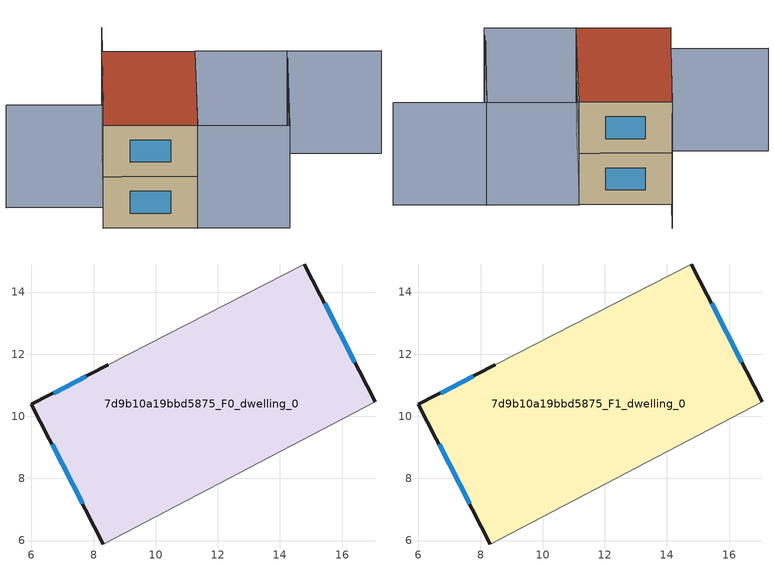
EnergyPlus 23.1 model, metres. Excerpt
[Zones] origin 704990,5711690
7d9b10a19bbd5875_F0_dwelling_0
 floor ground (EU_floor_Construction): 14.78,14.9 17.06,10.47 8.31,5.89 6,10.38 8.48,11.65 z0
 wall outside (EU_wall_Construction): 8.48,11.65 6,10.38 8.31,5.89 / 17.06,10.47 14.78,14.9 z0:3
 wall adiabatic (EU_wall_Construction): 14.78,14.9 8.48,11.65 / 8.31,5.89 17.06,10.47 z0:3
 window (EU_Window_Construction): 6.66,9.09 7.65,7.18 / 7.77,11.29 6.71,10.75 / 16.41,11.75 15.44,13.63 z0.86:2.14
7d9b10a19bbd5875_F1_dwelling_0
 floor to 7d9b10a19bbd5875_F0_dwelling_0 (EU_floor_Construction): 14.78,14.9 17.06,10.47 8.31,5.89 6,10.38 8.48,11.65 z3
 wall outside (EU_wall_Construction): 8.48,11.65 6,10.38 8.31,5.89 / 17.06,10.47 14.78,14.9 z3:6
 wall adiabatic (EU_wall_Construction): 14.78,14.9 8.48,11.65 / 8.31,5.89 17.06,10.47 z3:6
 window (EU_Window_Construction): 6.66,9.09 7.65,7.18 / 7.77,11.29 6.71,10.75 / 16.41,11.75 15.44,13.63 z3.86:5.14
 roof outside (EU_roof_Construction): 17.06,10.47 14.78,14.9 8.48,11.65 6,10.38 8.31,5.89 z6
shading: 17.6,16.35 8.47,11.65 / 8.47,11.65 6.08,16.28 / 10.54,1.55 19.33,6.07 / 19.33,6.07 21.63,1.59 / 19.36,6.08 10.58,1.48 / 10.58,1.48 8.28,5.87 / 8.28,5.87 17.06,10.47 / 17.06,10.47 19.36,6.08 z0:6
[Building]
EU S2 Campaign: North Axis=0; Terrain=City; Solar Distribution=FullExterior
[Site:Location]
London: Latitude=51.5; Longitude=-0.5; Time Zone=0; Elevation=25
[SizingPeriod:WeatherFileDays]
AnnualSizingPeriod: Begin Month=1; Begin Day of Month=1; End Month=12; End Day of Month=31; Day of Week for Start Day=Monday; Use Weather File Daylight Saving Period=No; Use Weather File Rain and Snow Indicators=No
[MATERIAL]
EU_InternalMass_Material: Roughness=MediumRough; Thickness=0.1; Conductivity=1; Density=1800; Specific Heat=900; Thermal Absorptance=0.9; Solar Absorptance=0.7; Visible Absorptance=0.7
[MATERIAL:NOMASS] Roughness=MediumRough; Thermal Absorptance=0.9; Solar Absorptance=0.7; Visible Absorptance=0.7
Name | Thermal Resistance
EU_wall_NoMass | 2.78369
EU_roof_NoMass | 4.4539
EU_floor_NoMass | 3.71158
[WINDOWMATERIAL:SIMPLEGLAZINGSYSTEM]
EU_Window_SimpleGlazing: UFactor=1.70637; Solar Heat Gain Coefficient=0.72; Visible Transmittance=0.72
[CONSTRUCTION]
EU_wall_Construction: EU_wall_NoMass
EU_roof_Construction: EU_roof_NoMass
EU_floor_Construction: EU_floor_NoMass
EU_Window_Construction: EU_Window_SimpleGlazing
EU_InternalMass_Construction: EU_InternalMass_Material
[ZONE] Type=1; Multiplier=1; Ceiling Height=autocalculate; Floor Area=autocalculate; Part of Total Floor Area=Yes
Name | Volume
7d9b10a19bbd5875_F0_dwelling_0 | 148.638
7d9b10a19bbd5875_F1_dwelling_0 | 148.639
[INTERNALMASS] Construction=EU_InternalMass_Construction; Surface Area=49.5463
Name | Zone or ZoneList
7d9b10a19bbd5875_F0_dwelling_0_EU_InternalMass | 7d9b10a19bbd5875_F0_dwelling_0
7d9b10a19bbd5875_F1_dwelling_0_EU_InternalMass | 7d9b10a19bbd5875_F1_dwelling_0
[OTHEREQUIPMENT] Fuel Type=Electricity; Design Level Calculation Method=Watts/Area; Power per Zone Floor Area=1; Fraction Latent=0; Fraction Radiant=0; Fraction Lost=0; Carbon Dioxide Generation Rate=0; EndUse Subcategory=EU_Step8_InternalGains
Name | Zone or ZoneList or Space or SpaceList | Schedule
EU_Step8_InternalGain_7d9b10a19bbd5875_F0_dwelling_0_f000 | 7d9b10a19bbd5875_F0_dwelling_0 | EU_Step8_GainSchedule_7d9b10a19bbd5875_F0_dwelling_0_f000
EU_Step8_InternalGain_7d9b10a19bbd5875_F1_dwelling_0_f000 | 7d9b10a19bbd5875_F1_dwelling_0 | EU_Step8_GainSchedule_7d9b10a19bbd5875_F1_dwelling_0_f000
[ZONEVENTILATION:DESIGNFLOWRATE] Schedule=EU_AlwaysOn; Design Flow Rate Calculation Method=AirChanges/Hour; Air Changes per Hour=0.449045; Ventilation Type=Natural; Fan Pressure Rise=0; Fan Total Efficiency=1; Constant Term Coefficient=1; Temperature Term Coefficient=0; Velocity Term Coefficient=0; Velocity Squared Term Coefficient=0; Minimum Indoor Temperature=-100; Maximum Indoor Temperature=100; Delta Temperature=-100; Minimum Outdoor Temperature=-100; Maximum Outdoor Temperature=100; Maximum Wind Speed=40
Name | Zone or ZoneList or Space or SpaceList
EU_ConstantAir_7d9b10a19bbd5875_F0_dwelling_0 | 7d9b10a19bbd5875_F0_dwelling_0
EU_ConstantAir_7d9b10a19bbd5875_F1_dwelling_0 | 7d9b10a19bbd5875_F1_dwelling_0
[HVACTEMPLATE:THERMOSTAT] Constant Heating Setpoint=20; Constant Cooling Setpoint=50
EU_HeatOnly_7d9b10a19bbd5875_F0_dwelling_0; EU_HeatOnly_7d9b10a19bbd5875_F1_dwelling_0
[HVACTEMPLATE:ZONE:IDEALLOADSAIRSYSTEM] System Availability Schedule=EU_AlwaysOn; Maximum Heating Supply Air Temperature=50; Minimum Cooling Supply Air Temperature=13; Maximum Heating Supply Air Humidity Ratio=0.0156; Minimum Cooling Supply Air Humidity Ratio=0.0077; Heating Limit=NoLimit; Cooling Limit=NoLimit; Heating Availability Schedule=EU_AlwaysOn; Cooling Availability Schedule=EU_CoolingOff; Dehumidification Control Type=ConstantSensibleHeatRatio; Cooling Sensible Heat Ratio=0.7; Dehumidification Setpoint=60; Humidification Control Type=None; Humidification Setpoint=30; Outdoor Air Method=None; Outdoor Air Flow Rate per Person=0.00944; Outdoor Air Flow Rate per Zone Floor Area=0; Outdoor Air Flow Rate per Zone=0; Demand Controlled Ventilation Type=None; Outdoor Air Economizer Type=NoEconomizer; Heat Recovery Type=None; Sensible Heat Recovery Effectiveness=0.7; Latent Heat Recovery Effectiveness=0.65
Name | Template Thermostat
7d9b10a19bbd5875_F0_dwelling_0 | EU_HeatOnly_7d9b10a19bbd5875_F0_dwelling_0
7d9b10a19bbd5875_F1_dwelling_0 | EU_HeatOnly_7d9b10a19bbd5875_F1_dwelling_0
[SIZING:ZONE] Zone Cooling Design Supply Air Temperature Input Method=SupplyAirTemperature; Zone Cooling Design Supply Air Temperature=13; Zone Heating Design Supply Air Temperature Input Method=SupplyAirTemperature; Zone Heating Design Supply Air Temperature=50; Zone Cooling Design Supply Air Humidity Ratio=0.008; Zone Heating Design Supply Air Humidity Ratio=0.008; Cooling Design Air Flow Method=DesignDay; Cooling Design Air Flow Rate=0; Cooling Minimum Air Flow per Zone Floor Area=0.000762; Cooling Minimum Air Flow=0; Cooling Minimum Air Flow Fraction=0.2; Heating Design Air Flow Method=DesignDay; Heating Design Air Flow Rate=0; Heating Maximum Air Flow per Zone Floor Area=0.002032; Heating Maximum Air Flow=0.141576; Heating Maximum Air Flow Fraction=0.3; Account for Dedicated Outdoor Air System=No; Dedicated Outdoor Air System Control Strategy=NeutralSupplyAir; Dedicated Outdoor Air Low Setpoint Temperature for Design=autosize; Dedicated Outdoor Air High Setpoint Temperature for Design=autosize; Zone Load Sizing Method=Sensible Load Only No Latent Load; Zone Latent Cooling Design Supply Air Humidity Ratio Input Method=HumidityRatioDifference; Zone Cooling Design Supply Air Humidity Ratio Difference=0.005; Zone Latent Heating Design Supply Air Humidity Ratio Input Method=HumidityRatioDifference; Zone Humidification Design Supply Air Humidity Ratio Difference=0.005
7d9b10a19bbd5875_F0_dwelling_0; 7d9b10a19bbd5875_F1_dwelling_0
[SCHEDULE:CONSTANT]
Name | Hourly Value
EU_AlwaysOn | 1
EU_CoolingOff | 0
[SCHEDULE:FILE] Column Number=1; Rows to Skip at Top=0; Number of Hours of Data=8760; Column Separator=Comma; Interpolate to Timestep=No; Minutes per Item=60; Adjust Schedule for Daylight Savings=Yes
Name | File
EU_Step8_GainSchedule_7d9b10a19bbd5875_F0_dwelling_0_f000 | ../../schedules/7d9b10a19bbd5875/7d9b10a19bbd5875_F0_dwelling_0_f000_gain.csv
EU_Step8_GainSchedule_7d9b10a19bbd5875_F1_dwelling_0_f000 | ../../schedules/7d9b10a19bbd5875/7d9b10a19bbd5875_F1_dwelling_0_f000_gain.csv
